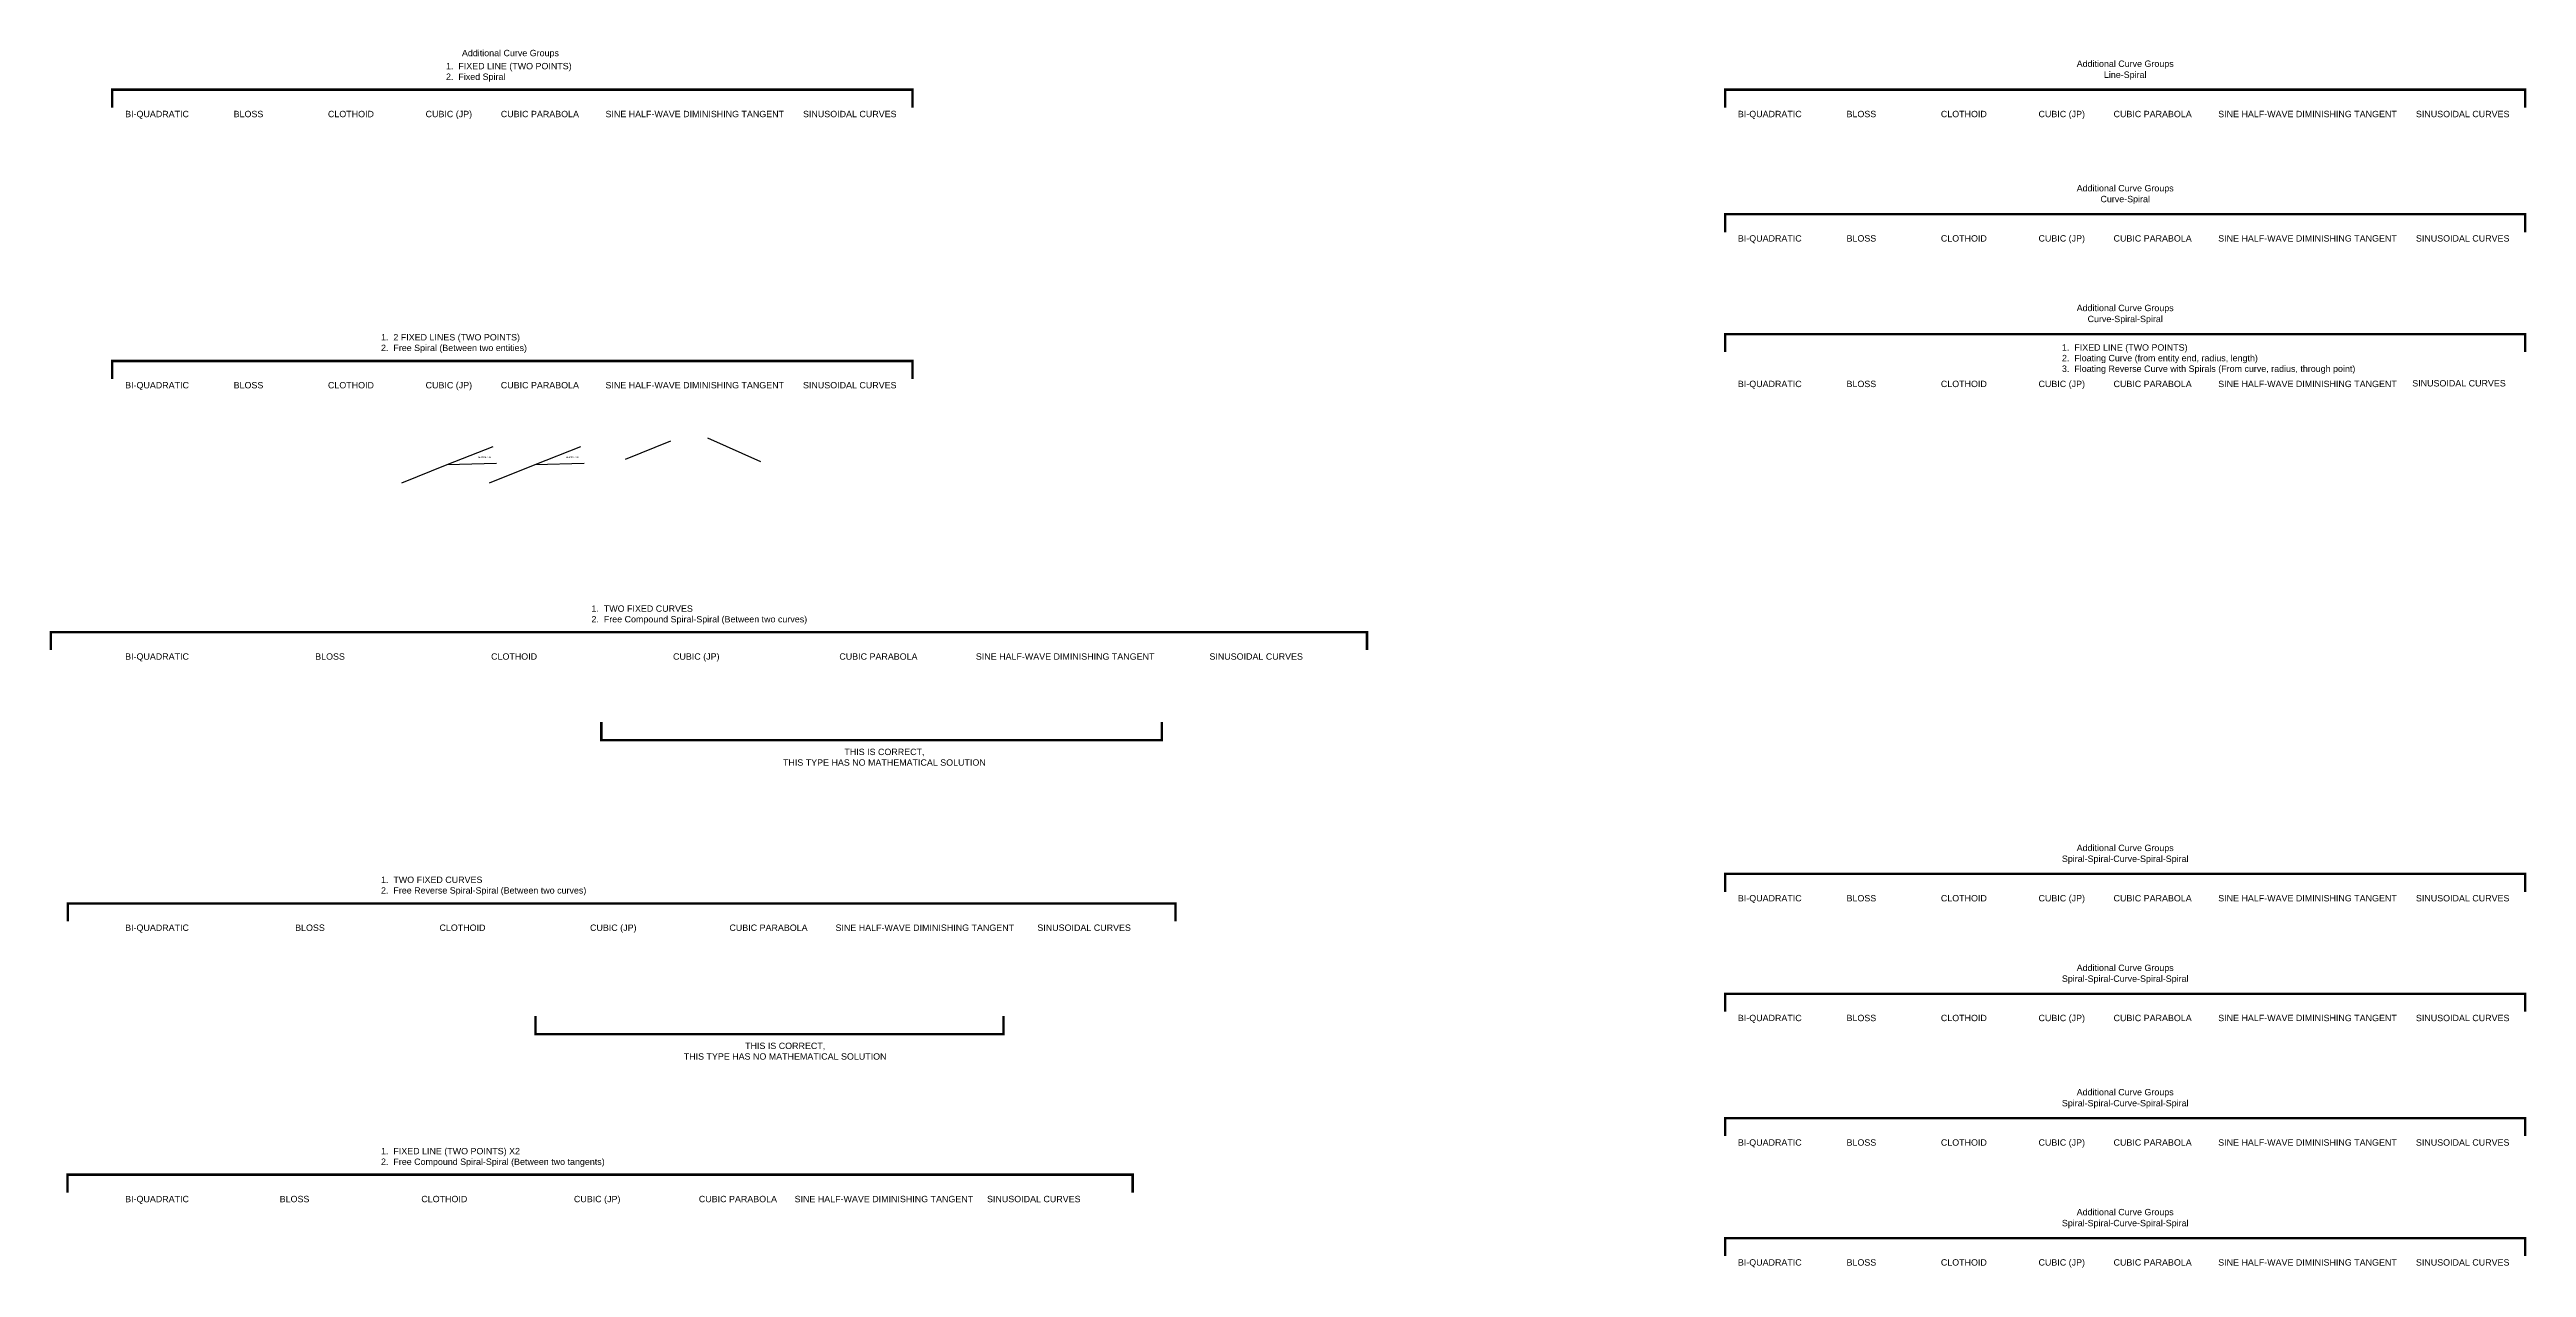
# Model space of a CAD drawing. Header units: feet. Extents: x 1000000 to 1072394, y 992134 to 1026925.
# Drawn here: x 1056846 to 1072394, y 1000214 to 1007863 of the extents above; entities that cross this region are included whole.
import ezdxf

# ---------------------------------------------------------------- set-up
doc = ezdxf.new("R2010")
doc.units = ezdxf.units.FT
doc.header["$LTSCALE"] = 40
doc.header["$MEASUREMENT"] = 0
doc.styles.get("Standard").update_dxf_attribs({"font": 'arial.ttf'})

msp = doc.modelspace()

# ---------------------------------------------------------------- linework, layer by layer
for p, q in [((1059343, 1005256), (1059630, 1005370)), ((1059894, 1005256), (1060181, 1005370))]:
    msp.add_line(p, q)
at = {"const_width": 15}
for points in [[(1062263, 1007498), (1062263, 1007611), (1057240, 1007611), (1057240, 1007498)], [(1072386, 1007498), (1072386, 1007611), (1067364, 1007611), (1067364, 1007498)], [(1072386, 1006716), (1072386, 1006829), (1067364, 1006829), (1067364, 1006716)], [(1072386, 1005963), (1072386, 1006076), (1067364, 1006076), (1067364, 1005963)], [(1062263, 1005794), (1062263, 1005907), (1057240, 1005907), (1057240, 1005794)], [(1065116, 1004091), (1065116, 1004204), (1056854, 1004204), (1056854, 1004091)], [(1063828, 1003639), (1063828, 1003525), (1060310, 1003525), (1060310, 1003639)], [(1072386, 1002573), (1072386, 1002686), (1067364, 1002686), (1067364, 1002573)], [(1063914, 1002387), (1063914, 1002500), (1056962, 1002500), (1056962, 1002387)], [(1072386, 1001820), (1072386, 1001933), (1067364, 1001933), (1067364, 1001820)], [(1062834, 1001793), (1062834, 1001680), (1059896, 1001680), (1059896, 1001793)], [(1072386, 1001039), (1072386, 1001152), (1067364, 1001152), (1067364, 1001039)], [(1063645, 1000684), (1063645, 1000797), (1056959, 1000797), (1056959, 1000684)], [(1072386, 1000286), (1072386, 1000399), (1067364, 1000399), (1067364, 1000286)]]:
    msp.add_lwpolyline(points, dxfattribs=at)
for points in [[(1060461, 1005291), (1060747, 1005405)], [(1060976, 1005424), (1061310, 1005276)], [(1059057, 1005142), (1059343, 1005256), (1059652, 1005265)], [(1059607, 1005142), (1059894, 1005256), (1060203, 1005265)]]:
    msp.add_lwpolyline(points)

# ---------------------------------------------------------------- texts
for s, insert, char_height, width, attachment_point in [('{\\fArial CE|b0|i0|c238|p34;1.  FIXED LINE (TWO POINTS)\\P2.  F}ixed Spiral', (1059335, 1007779), 40, 1993.56, 1), ('Additional Curve Groups', (1059435, 1007861), 40, 1993.56, 1), ('Additional Curve Groups', (1069875, 1007768), 40, 1993.56, 5), ('Line-Spiral', (1069875, 1007699), 40, 1993.56, 5), ('BI-QUADRATIC', (1057321, 1007478), 40, 1993.56, 1), ('BLOSS', (1058002, 1007478), 40, 1993.56, 1), ('CLOTHOID', (1058594, 1007478), 40, 1993.56, 1), ('CUBIC (JP)', (1059207, 1007478), 40, 1993.56, 1), ('{\\fArial CE|b0|i0|c238|p34;CUBIC }PARABOLA', (1059679, 1007478), 40, 1993.56, 1), ('SINE HALF-WAVE DIMINISHING TANGENT', (1060336, 1007478), 40, 1993.56, 1), ('SINUSOIDAL CURVES', (1061576, 1007478), 40, 1993.56, 1), ('BI-QUADRATIC', (1067444, 1007478), 40, 1993.56, 1), ('BLOSS', (1068126, 1007478), 40, 1993.56, 1), ('CLOTHOID', (1068718, 1007478), 40, 1993.56, 1), ('CUBIC (JP)', (1069331, 1007478), 40, 1993.56, 1), ('{\\fArial CE|b0|i0|c238|p34;CUBIC }PARABOLA', (1069802, 1007478), 40, 1993.56, 1), ('SINE HALF-WAVE DIMINISHING TANGENT', (1070459, 1007478), 40, 1993.56, 1), ('SINUSOIDAL CURVES', (1071700, 1007478), 40, 1993.56, 1), ('Additional Curve Groups', (1069875, 1006986), 40, 1993.56, 5), ('Curve-Spiral', (1069875, 1006918), 40, 1993.56, 5), ('BI-QUADRATIC', (1067444, 1006697), 40, 1993.56, 1), ('BLOSS', (1068126, 1006697), 40, 1993.56, 1), ('CLOTHOID', (1068718, 1006697), 40, 1993.56, 1), ('CUBIC (JP)', (1069331, 1006697), 40, 1993.56, 1), ('{\\fArial CE|b0|i0|c238|p34;CUBIC }PARABOLA', (1069802, 1006697), 40, 1993.56, 1), ('SINE HALF-WAVE DIMINISHING TANGENT', (1070459, 1006697), 40, 1993.56, 1), ('SINUSOIDAL CURVES', (1071700, 1006697), 40, 1993.56, 1), ('Additional Curve Groups', (1069875, 1006234), 40, 1993.56, 5), ('{\\fArial CE|b0|i0|c238|p34;1.  }2 {\\fArial CE|b0|i0|c238|p34;FIXED LINE}S{\\fArial CE|b0|i0|c238|p34; (TWO POINTS)\\P2.  Free Spiral (Between two entities) }', (1058927, 1006076), 40, 1993.56, 1), ('Curve-Spiral-Spiral', (1069875, 1006165), 40, 1993.56, 5), ('{\\fArial CE|b0|i0|c238|p34;1.  FIXED LINE (TWO POINTS)\\P2.  Floating Curve (from entity end, radius, length)\\P}3{\\fArial CE|b0|i0|c238|p34;.  Floating Reverse Curve with Spirals (From curve, radius, through point)}', (1069478, 1006012), 40, 1993.56, 1), ('BI-QUADRATIC', (1057321, 1005775), 40, 1993.56, 1), ('BLOSS', (1058002, 1005775), 40, 1993.56, 1), ('CLOTHOID', (1058594, 1005775), 40, 1993.56, 1), ('CUBIC (JP)', (1059207, 1005775), 40, 1993.56, 1), ('{\\fArial CE|b0|i0|c238|p34;CUBIC }PARABOLA', (1059679, 1005775), 40, 1993.56, 1), ('SINE HALF-WAVE DIMINISHING TANGENT', (1060336, 1005775), 40, 1993.56, 1), ('SINUSOIDAL CURVES', (1061576, 1005775), 40, 1993.56, 1), ('BI-QUADRATIC', (1067444, 1005783), 40, 1993.56, 1), ('BLOSS', (1068126, 1005783), 40, 1993.56, 1), ('CLOTHOID', (1068718, 1005783), 40, 1993.56, 1), ('CUBIC (JP)', (1069331, 1005783), 40, 1993.56, 1), ('{\\fArial CE|b0|i0|c238|p34;CUBIC }PARABOLA', (1069802, 1005783), 40, 1993.56, 1), ('SINE HALF-WAVE DIMINISHING TANGENT', (1070459, 1005783), 40, 1993.56, 1), ('SINUSOIDAL CURVES', (1071677, 1005787), 40, 1993.56, 1), ('must be < 24%%D', (1059537, 1005308), 10, 498.39, 1), ('must be < 24%%D', (1060087, 1005308), 10, 498.39, 1), ('{\\fArial CE|b0|i0|c238|p34;1.  }TWO FIXED CURVES{\\fArial CE|b0|i0|c238|p34;\\P2.  Free Compound Spiral-Spiral (Between two curves)}', (1060248, 1004372), 40, 1993.56, 1), ('BI-QUADRATIC', (1057321, 1004071), 40, 1993.56, 1), ('BLOSS', (1058514, 1004071), 40, 1993.56, 1), ('CLOTHOID', (1059618, 1004071), 40, 1993.56, 1), ('CUBIC (JP)', (1060760, 1004071), 40, 1993.56, 1), ('{\\fArial CE|b0|i0|c238|p34;CUBIC }PARABOLA', (1061804, 1004071), 40, 1993.56, 1), ('SINE HALF-WAVE DIMINISHING TANGENT', (1062661, 1004071), 40, 1993.56, 1), ('SINUSOIDAL CURVES', (1064127, 1004071), 40, 1993.56, 1), ('\\pi748.44;{\\fArial CE|b0|i0|c238|p34;THIS IS CORRECT,\\P\\pi363.23;THIS TYPE HAS NO MATHEMATICAL SOLUTION}', (1061087, 1003472), 40, 1993.56, 1), ('Spiral-Spiral-Curve-Spiral-Spiral', (1069875, 1002775), 40, 1993.56, 5), ('Additional Curve Groups', (1069875, 1002843), 40, 1993.56, 5), ('{\\fArial CE|b0|i0|c238|p34;1.  }TWO FIXED CURVES{\\fArial CE|b0|i0|c238|p34;\\P2.  Free Reverse Spiral-Spiral (Between two curves) }', (1058927, 1002669), 40, 1993.56, 1), ('BI-QUADRATIC', (1067444, 1002553), 40, 1993.56, 1), ('BLOSS', (1068126, 1002553), 40, 1993.56, 1), ('CLOTHOID', (1068718, 1002553), 40, 1993.56, 1), ('CUBIC (JP)', (1069331, 1002553), 40, 1993.56, 1), ('{\\fArial CE|b0|i0|c238|p34;CUBIC }PARABOLA', (1069802, 1002553), 40, 1993.56, 1), ('SINE HALF-WAVE DIMINISHING TANGENT', (1070459, 1002553), 40, 1993.56, 1), ('SINUSOIDAL CURVES', (1071700, 1002553), 40, 1993.56, 1), ('BI-QUADRATIC', (1057321, 1002368), 40, 1993.56, 1), ('BLOSS', (1058388, 1002368), 40, 1993.56, 1), ('CLOTHOID', (1059294, 1002368), 40, 1993.56, 1), ('CUBIC (JP)', (1060239, 1002368), 40, 1993.56, 1), ('{\\fArial CE|b0|i0|c238|p34;CUBIC }PARABOLA', (1061114, 1002368), 40, 1993.56, 1), ('SINE HALF-WAVE DIMINISHING TANGENT', (1061780, 1002368), 40, 1993.56, 1), ('SINUSOIDAL CURVES', (1063047, 1002368), 40, 1993.56, 1), ('Spiral-Spiral-Curve-Spiral-Spiral', (1069875, 1002022), 40, 1993.56, 5), ('Additional Curve Groups', (1069875, 1002090), 40, 1993.56, 5), ('BI-QUADRATIC', (1067444, 1001801), 40, 1993.56, 1), ('BLOSS', (1068126, 1001801), 40, 1993.56, 1), ('CLOTHOID', (1068718, 1001801), 40, 1993.56, 1), ('CUBIC (JP)', (1069331, 1001801), 40, 1993.56, 1), ('{\\fArial CE|b0|i0|c238|p34;CUBIC }PARABOLA', (1069802, 1001801), 40, 1993.56, 1), ('SINE HALF-WAVE DIMINISHING TANGENT', (1070459, 1001801), 40, 1993.56, 1), ('SINUSOIDAL CURVES', (1071700, 1001801), 40, 1993.56, 1), ('\\pi748.44;{\\fArial CE|b0|i0|c238|p34;THIS IS CORRECT,\\P\\pi363.23;THIS TYPE HAS NO MATHEMATICAL SOLUTION}', (1060464, 1001626), 40, 1993.56, 1), ('Spiral-Spiral-Curve-Spiral-Spiral', (1069875, 1001240), 40, 1993.56, 5), ('Additional Curve Groups', (1069875, 1001309), 40, 1993.56, 5), ('{\\fArial CE|b0|i0|c238|p34;1.  FIXED LINE (TWO POINTS)} X2{\\fArial CE|b0|i0|c238|p34;\\P2.  Free Compound Spiral-Spiral (Between two tangents)}', (1058927, 1000965), 40, 1993.56, 1), ('BI-QUADRATIC', (1067444, 1001019), 40, 1993.56, 1), ('BLOSS', (1068126, 1001019), 40, 1993.56, 1), ('CLOTHOID', (1068718, 1001019), 40, 1993.56, 1), ('CUBIC (JP)', (1069331, 1001019), 40, 1993.56, 1), ('{\\fArial CE|b0|i0|c238|p34;CUBIC }PARABOLA', (1069802, 1001019), 40, 1993.56, 1), ('SINE HALF-WAVE DIMINISHING TANGENT', (1070459, 1001019), 40, 1993.56, 1), ('SINUSOIDAL CURVES', (1071700, 1001019), 40, 1993.56, 1), ('BI-QUADRATIC', (1057321, 1000664), 40, 1993.56, 1), ('BLOSS', (1058291, 1000664), 40, 1993.56, 1), ('CLOTHOID', (1059180, 1000664), 40, 1993.56, 1), ('CUBIC (JP)', (1060138, 1000664), 40, 1993.56, 1), ('{\\fArial CE|b0|i0|c238|p34;CUBIC }PARABOLA', (1060922, 1000664), 40, 1993.56, 1), ('SINE HALF-WAVE DIMINISHING TANGENT', (1061523, 1000664), 40, 1993.56, 1), ('SINUSOIDAL CURVES', (1062731, 1000664), 40, 1993.56, 1), ('Spiral-Spiral-Curve-Spiral-Spiral', (1069875, 1000487), 40, 1993.56, 5), ('Additional Curve Groups', (1069875, 1000556), 40, 1993.56, 5), ('BI-QUADRATIC', (1067444, 1000266), 40, 1993.56, 1), ('BLOSS', (1068126, 1000266), 40, 1993.56, 1), ('CLOTHOID', (1068718, 1000266), 40, 1993.56, 1), ('CUBIC (JP)', (1069331, 1000266), 40, 1993.56, 1), ('{\\fArial CE|b0|i0|c238|p34;CUBIC }PARABOLA', (1069802, 1000266), 40, 1993.56, 1), ('SINE HALF-WAVE DIMINISHING TANGENT', (1070459, 1000266), 40, 1993.56, 1), ('SINUSOIDAL CURVES', (1071700, 1000266), 40, 1993.56, 1)]:
    msp.add_mtext(s, dxfattribs=dict(insert=insert, char_height=char_height, width=width, attachment_point=attachment_point))

doc.saveas('drawing.dxf')
